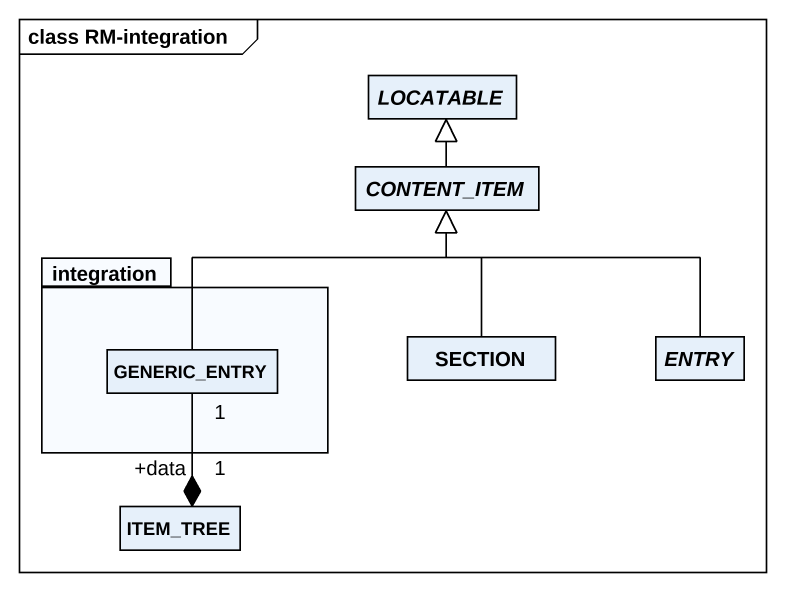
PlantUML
@startuml
mainframe class RM-integration
hide circle
hide empty members
abstract class LOCATABLE
abstract class CONTENT_ITEM
package integration {
  class GENERIC_ENTRY
}
class SECTION
abstract class ENTRY
class ITEM_TREE
CONTENT_ITEM -up-|> LOCATABLE
GENERIC_ENTRY -up-|> CONTENT_ITEM
GENERIC_ENTRY "1" --* "+data\n1" ITEM_TREE
SECTION -up-|> CONTENT_ITEM
ENTRY -up-|> CONTENT_ITEM
@enduml
